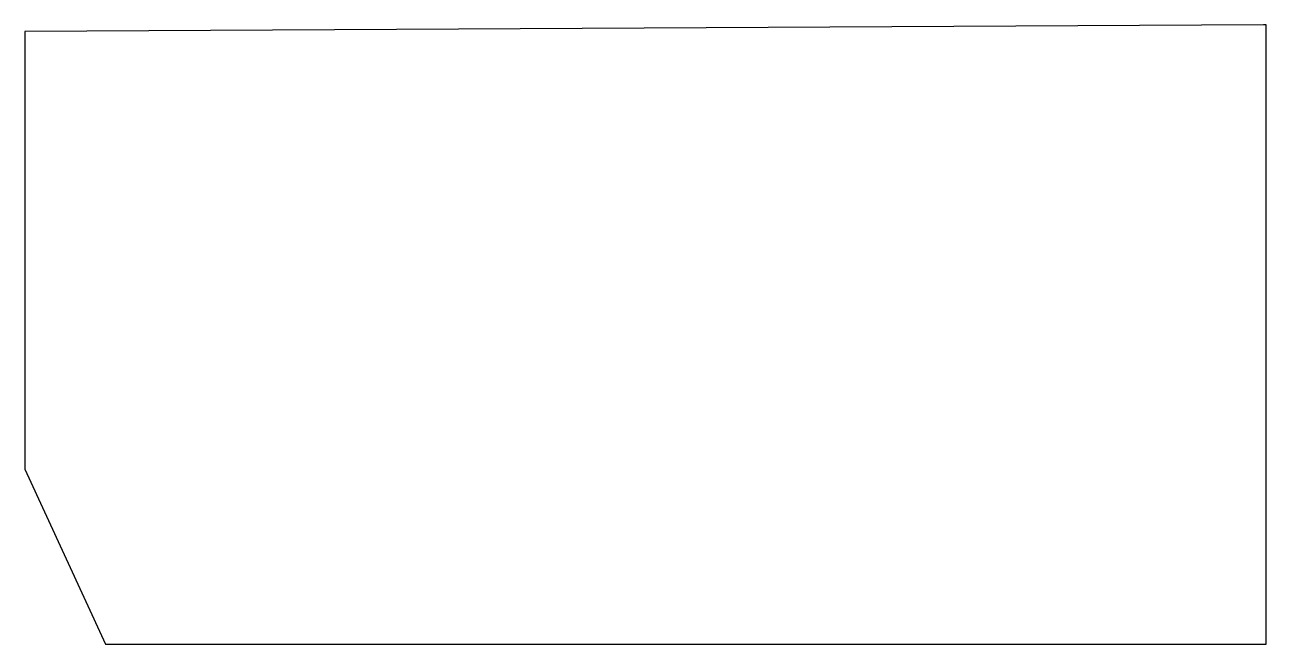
# Model space of a CAD drawing. Header units: metres. Extents: x -90 to 756, y -90 to 295.
# Drawn here: x 295 to 756, y -65 to 165 of the extents above; entities that cross this region are included whole.
import ezdxf

# ---------------------------------------------------------------- set-up
doc = ezdxf.new("R2010")
doc.units = ezdxf.units.M

msp = doc.modelspace()

# ---------------------------------------------------------------- linework, layer by layer
for p, q in [((755, 165), (295, 162.5)), ((295, 162.5), (295, 0)), ((756, 165), (755, 165)), ((756, -65), (756, 165)), ((295, 0), (325, -65)), ((325, -65), (756, -65))]:
    msp.add_line(p, q)

doc.saveas('drawing.dxf')
